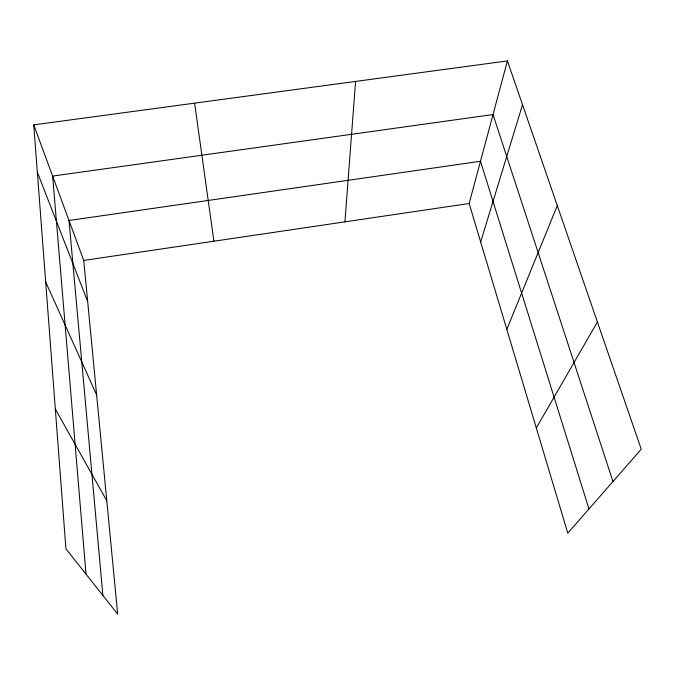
<?xml version="1.0" encoding="UTF-8"?>
<svg xmlns="http://www.w3.org/2000/svg" width="675" height="675" viewBox="0 0 675 675"><rect width="100%" height="100%" fill="white"/><g stroke="black" fill="none" stroke-linecap="round" stroke-linejoin="round"><path stroke-width="1.01" d="M344.925 221.856L355.582 81.422M507.423 60.919L641.25 449.204L567.785 533.14L469.15 203.504L507.423 60.919L33.75 124.867L65.939 548.826L117.661 614.081L83.725 260.432L33.75 124.867M480.667 241.996L522.517 104.718M506.815 329.383L557.297 205.63M536.313 427.958L597.4 321.983M83.725 260.432L469.15 203.504M55.325 409.016L106.785 500.757M45.672 281.914L96.635 394.968M37.353 172.277L87.666 301.497M612.951 481.537L493.028 114.539L52.633 176.091L86.003 574.138M588.963 508.95L480.49 161.257L69.002 220.489L102.878 595.426M194.602 103.148L213.916 241.203"/></g></svg>
